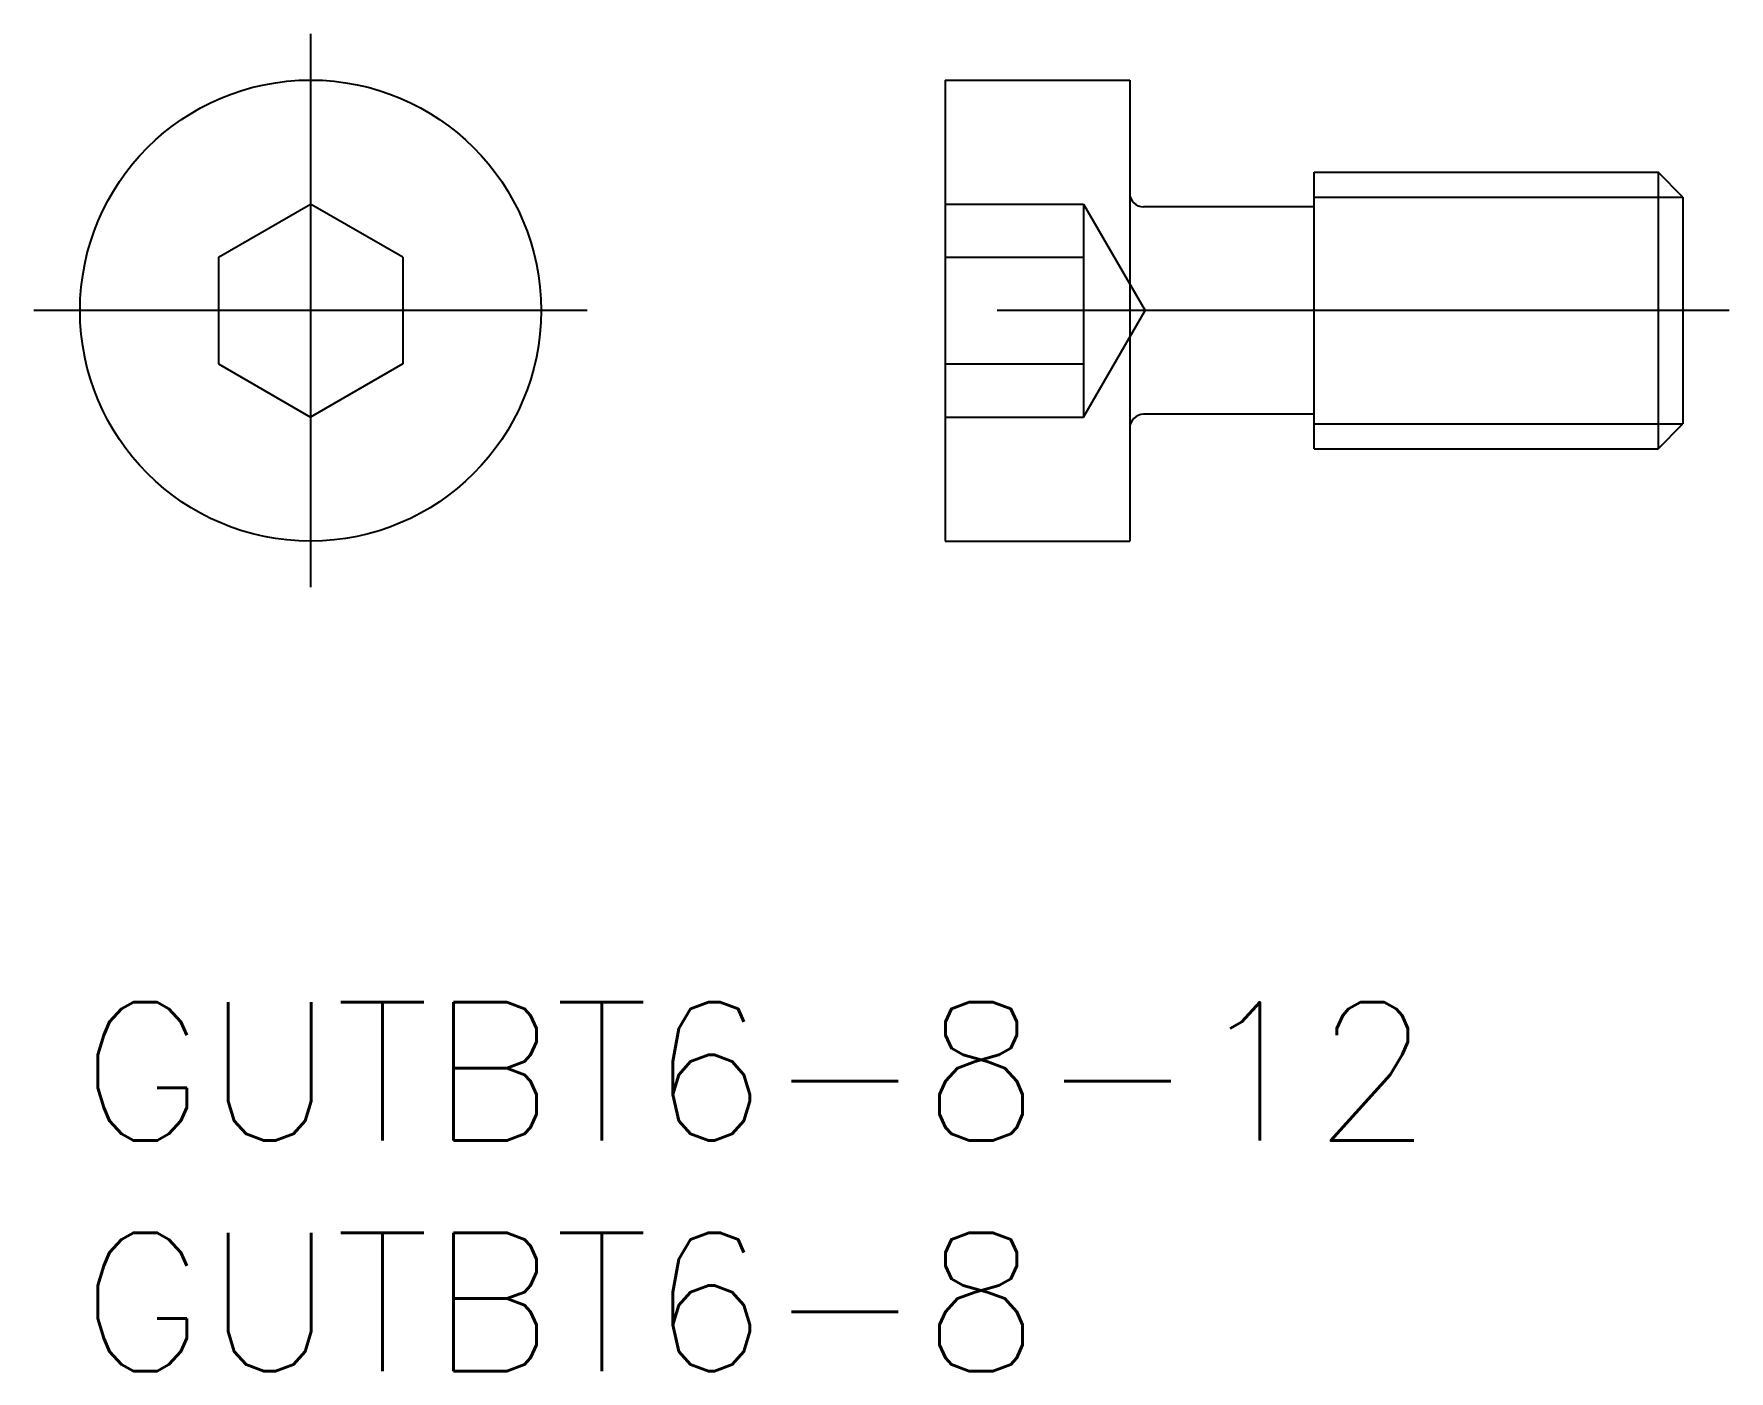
# Model space of a CAD drawing. Extents: x -1 to 35.8, y -8 to 21.
import ezdxf

# ---------------------------------------------------------------- set-up
doc = ezdxf.new("R2010")
doc.units = 0
doc.header["$LTSCALE"] = 0.5
doc.linetypes.add('CENTER', pattern=[50.8, 31.75, -6.35, 6.35, -6.35])
doc.linetypes.add('DASHED', pattern=[19.05, 12.7, -6.35])
for name, color, linetype in [('MSM_CENTER', 1, 'CENTER'), ('MSM_CONTINUOUS', 7, 'CONTINUOUS'), ('MSM_DASHED', 4, 'DASHED'), ('MSM_NARROW', 5, 'CONTINUOUS'), ('MSM_PART_NUMBER', 7, 'CONTINUOUS')]:
    doc.layers.add(name, color=color, linetype=linetype)
doc.styles.get("Standard").update_dxf_attribs({"font": 'txt.shx', "height": 3, "bigfont": 'bigfont.shx'})

# ---------------------------------------------------------------- blocks, each defined once
blk = doc.blocks.new('*U2')
at = {"layer": 'MSM_PART_NUMBER'}
blk.add_text('GUTBT6-8-12', height=3, dxfattribs=at).set_placement((0, -3))
blk = doc.blocks.new('*U3')
at = {"layer": 'MSM_PART_NUMBER'}
blk.add_text('GUTBT6-8', height=3, dxfattribs=at).set_placement((0, -8))

msp = doc.modelspace()

# ---------------------------------------------------------------- linework, layer by layer
at = {"layer": 'MSM_CENTER'}
for p, q in [((5, 21), (5, 9)), ((11, 15), (-1, 15)), ((35.765, 15), (17.765, 15))]:
    msp.add_line(p, q, dxfattribs=at)
at = {"layer": 'MSM_CONTINUOUS'}
for p, q in [((18.765, 20), (22.765, 20)), ((18.765, 20), (18.765, 10)), ((22.765, 20), (22.765, 10)), ((26.765, 12), (26.765, 18)), ((26.765, 18), (34.224, 18)), ((34.765, 17.458), (34.224, 18)), ((34.224, 18), (34.224, 12)), ((3, 16.155), (5, 17.309)), ((7, 16.155), (5, 17.309)), ((34.765, 17.458), (34.765, 12.542)), ((26.765, 17.25), (23.065, 17.25)), ((3, 16.155), (3, 13.845)), ((7, 16.155), (7, 13.845)), ((3, 13.845), (5, 12.691)), ((7, 13.845), (5, 12.691)), ((26.765, 12.75), (23.065, 12.75)), ((34.224, 12), (34.765, 12.542)), ((26.765, 12), (34.224, 12)), ((18.765, 10), (22.765, 10))]:
    msp.add_line(p, q, dxfattribs=at)
msp.add_circle((5, 15), 5, dxfattribs=at)
for centre, start, end in [((23.065, 17.55), 180, 270), ((23.065, 12.45), 90, 180)]:
    msp.add_arc(centre, 0.3, start, end, dxfattribs=at)
at = {"layer": 'MSM_DASHED'}
for p, q in [((18.765, 17.309), (21.765, 17.309)), ((21.765, 17.309), (21.765, 12.691)), ((21.765, 17.309), (23.099, 15)), ((18.765, 16.155), (21.765, 16.155)), ((21.765, 12.691), (23.099, 15)), ((18.765, 13.845), (21.765, 13.845)), ((18.765, 12.691), (21.765, 12.691))]:
    msp.add_line(p, q, dxfattribs=at)
at = {"layer": 'MSM_NARROW'}
for p, q in [((26.765, 17.458), (34.765, 17.458)), ((26.765, 12.542), (34.765, 12.542))]:
    msp.add_line(p, q, dxfattribs=at)

# ---------------------------------------------------------------- block references
at = {"layer": 'MSM_CONTINUOUS'}
for name in ['*U2', '*U3']:
    msp.add_blockref(name, (0, 0), dxfattribs=at)

doc.saveas('drawing.dxf')
